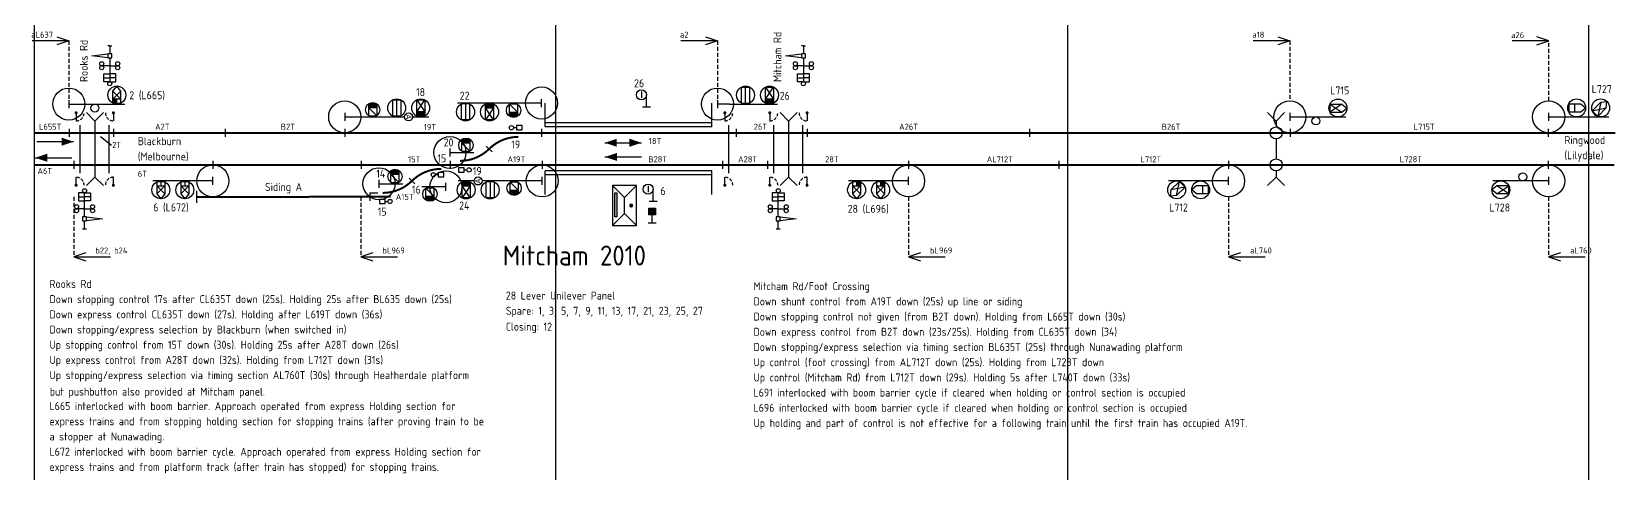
# Model space of a CAD drawing. Extents: x 106 to 1181, y -162 to 178.
# Drawn here: x 785.1 to 1181.3, y -161.6 to -51.2 of the extents above; entities that cross this region are included whole.
import ezdxf

# ---------------------------------------------------------------- set-up
doc = ezdxf.new("R2010")
doc.units = 0
doc.linetypes.add('DASHED2', pattern=[0.375, 0.25, -0.125])
doc.layers.get('0').update_dxf_attribs({"linetype": 'CONTINUOUS'})
doc.layers.add('CONST', color=1, linetype='CONTINUOUS')
doc.styles.get("Standard").update_dxf_attribs({"font": 'ISOCP'})

msp = doc.modelspace()

# ---------------------------------------------------------------- linework, layer by layer
for p, q in [((794.43, -53.53), (785.26, -53.53)), ((791.43, -52.53), (794.43, -53.53)), ((794.43, -53.53), (791.43, -54.53)), ((804.65, -54.74), (804.15, -54.76)), ((804.65, -54.74), (804.65, -56.74)), ((804.65, -54.74), (804.65, -56.74)), ((804.65, -54.74), (805.15, -54.76)), ((956.59, -53.53), (947.42, -53.53)), ((953.59, -52.53), (956.59, -53.53)), ((956.59, -53.53), (953.59, -54.53)), ((978.05, -54.74), (977.55, -54.76)), ((978.05, -54.74), (978.55, -54.76)), ((978.05, -54.74), (978.05, -56.74)), ((978.05, -54.74), (978.05, -56.74)), ((1099.67, -53.54), (1090.5, -53.54)), ((1096.67, -52.54), (1099.67, -53.54)), ((1099.67, -53.54), (1096.67, -54.54)), ((1164.37, -53.53), (1155.2, -53.53)), ((1164.37, -53.53), (1161.37, -52.53)), ((1161.37, -54.53), (1164.37, -53.53)), ((800.15, -57.24), (804.15, -56.74)), ((804.15, -57.74), (800.15, -57.24)), ((804.65, -56.74), (804.15, -56.74)), ((804.15, -56.74), (804.15, -57.74)), ((804.15, -57.74), (805.15, -57.74)), ((805.15, -56.74), (804.65, -56.74)), ((804.65, -57.74), (804.65, -63.74)), ((804.65, -57.74), (804.65, -63.74)), ((805.15, -57.74), (805.15, -56.74)), ((973.55, -57.24), (977.55, -56.74)), ((977.55, -57.74), (973.55, -57.24)), ((978.05, -56.74), (977.55, -56.74)), ((977.55, -56.74), (977.55, -57.74)), ((977.55, -57.74), (978.55, -57.74)), ((978.55, -56.74), (978.05, -56.74)), ((978.05, -57.74), (978.05, -63.74)), ((978.05, -57.74), (978.05, -63.74)), ((978.55, -57.74), (978.55, -56.74)), ((804.65, -59.74), (802.65, -59.74)), ((803.15, -63.74), (803.15, -61.74)), ((803.15, -61.74), (804.65, -61.74)), ((803.15, -62.74), (804.65, -62.74)), ((804.65, -59.74), (806.65, -59.74)), ((806.15, -61.74), (804.65, -61.74)), ((806.15, -62.74), (804.65, -62.74)), ((806.15, -63.74), (806.15, -61.74)), ((978.05, -59.74), (976.05, -59.74)), ((976.55, -63.74), (976.55, -61.74)), ((976.55, -61.74), (978.05, -61.74)), ((976.55, -62.74), (978.05, -62.74)), ((978.05, -59.74), (980.05, -59.74)), ((979.55, -61.74), (978.05, -61.74)), ((979.55, -62.74), (978.05, -62.74)), ((979.55, -63.74), (979.55, -61.74)), ((804.65, -63.74), (803.15, -63.74)), ((804.65, -63.74), (806.15, -63.74)), ((805.43, -66.08), (806.43, -64.85)), ((805.43, -69.08), (805.43, -66.08)), ((805.43, -66.08), (807.43, -68.08)), ((807.43, -66.08), (806.43, -64.85)), ((807.43, -69.08), (807.43, -66.08)), ((962.59, -65.08), (964.59, -65.08)), ((962.59, -69.08), (962.59, -65.08)), ((963.59, -69.08), (963.59, -65.08)), ((964.59, -65.08), (964.59, -69.08)), ((968.59, -65.08), (970.59, -65.08)), ((968.59, -65.08), (970.59, -68.08)), ((968.59, -69.08), (968.59, -65.08)), ((968.59, -68.08), (970.59, -65.08)), ((970.59, -65.08), (970.59, -69.08)), ((978.05, -63.74), (976.55, -63.74)), ((978.05, -63.74), (979.55, -63.74)), ((794.43, -68.32), (794.43, -70.32)), ((794.43, -69.32), (799.43, -69.32)), ((799.43, -69.32), (802.43, -69.32)), ((802.43, -69.32), (808.43, -69.32)), ((807.43, -68.08), (805.43, -68.08)), ((805.43, -69.08), (807.43, -69.08)), ((806.43, -69.08), (806.43, -68.08)), ((869.38, -69.23), (871.38, -69.23)), ((869.38, -72.23), (869.38, -69.23)), ((871.38, -70.23), (869.38, -70.23)), ((869.38, -70.23), (871.38, -72.23)), ((871.38, -69.23), (871.38, -72.23)), ((875.38, -72.29), (875.38, -68.29)), ((875.38, -68.29), (877.38, -68.29)), ((876.38, -72.29), (876.38, -68.29)), ((877.38, -68.29), (877.38, -72.29)), ((881.38, -68.29), (883.38, -71.29)), ((881.38, -71.29), (883.38, -68.29)), ((881.38, -68.29), (883.38, -68.29)), ((881.38, -72.29), (881.38, -68.29)), ((883.38, -71.29), (881.38, -71.29)), ((883.38, -68.29), (883.38, -72.29)), ((897.6, -69.06), (891.6, -69.06)), ((894.6, -69.3), (892.6, -69.3)), ((892.6, -73.3), (892.6, -69.3)), ((893.6, -69.3), (893.6, -73.3)), ((894.6, -69.3), (894.6, -73.3)), ((903.6, -69.06), (897.6, -69.06)), ((900.6, -69.3), (898.6, -69.3)), ((898.6, -73.3), (898.6, -69.3)), ((898.6, -70.3), (900.6, -70.3)), ((900.6, -70.3), (898.6, -73.3)), ((900.6, -73.3), (898.6, -70.3)), ((900.6, -69.3), (900.6, -73.3)), ((909.6, -69.06), (903.6, -69.06)), ((906.6, -69.37), (904.6, -69.37)), ((906.6, -71.37), (904.6, -69.37)), ((904.6, -72.37), (904.6, -69.37)), ((906.6, -69.37), (906.6, -72.37)), ((912.6, -69.06), (909.6, -69.06)), ((912.6, -70.06), (912.6, -68.06)), ((913.49, -75.04), (913.49, -69.14)), ((937.81, -70.02), (939.81, -70.02)), ((955.16, -75.04), (955.16, -69.14)), ((956.59, -68.32), (956.59, -70.32)), ((959.59, -69.32), (956.59, -69.32)), ((959.59, -69.32), (965.59, -69.32)), ((962.59, -69.08), (964.59, -69.08)), ((965.59, -69.32), (971.59, -69.32)), ((970.59, -68.08), (968.59, -68.08)), ((968.59, -69.08), (970.59, -69.08)), ((1109.67, -69.31), (1109.67, -71.31)), ((1112.67, -69.31), (1109.67, -71.31)), ((1109.67, -69.31), (1112.67, -69.31)), ((1109.67, -69.31), (1112.67, -71.31)), ((1112.67, -69.31), (1113.9, -70.31)), ((1112.67, -71.31), (1113.9, -70.31)), ((1169.35, -69.29), (1172.35, -69.29)), ((1169.35, -69.29), (1169.35, -71.29)), ((1169.35, -71.29), (1172.35, -71.29)), ((1170.85, -71.29), (1170.85, -69.29)), ((1172.35, -69.29), (1173.58, -70.29)), ((1172.35, -71.29), (1173.58, -70.29)), ((1175.23, -71), (1177.35, -68.88)), ((1175.23, -71), (1178.76, -70.29)), ((1175.23, -71), (1176.64, -72.42)), ((1177.35, -68.88), (1176.64, -72.42)), ((1176.64, -72.42), (1178.76, -70.29)), ((1177.35, -68.88), (1178.93, -68.71)), ((1178.76, -70.29), (1178.93, -68.71)), ((796.25, -71.52), (796.25, -73.52)), ((797.22, -86.58), (797.22, -74.58)), ((798.83, -71.45), (800.95, -73.57)), ((803.07, -71.45), (800.95, -73.57)), ((800.95, -73.57), (800.95, -87.57)), ((804.47, -86.58), (804.47, -74.58)), ((805.56, -71.52), (805.56, -73.52)), ((863.38, -71.53), (863.38, -73.53)), ((863.38, -72.53), (866.38, -72.53)), ((866.38, -72.53), (872.38, -72.53)), ((869.38, -72.23), (871.38, -72.23)), ((872.38, -72.53), (878.38, -72.53)), ((875.38, -72.29), (877.38, -72.29)), ((880.35, -72.53), (884.38, -72.53)), ((881.38, -72.29), (883.38, -72.29)), ((894.6, -73.3), (892.6, -73.3)), ((900.6, -73.3), (898.6, -73.3)), ((904.6, -71.37), (906.6, -71.37)), ((906.6, -72.37), (904.6, -72.37)), ((955.16, -74.04), (913.49, -74.04)), ((955.16, -75.04), (913.49, -75.04)), ((958.41, -71.52), (958.41, -73.52)), ((959.38, -86.58), (959.38, -74.58)), ((969.65, -71.52), (969.65, -73.52)), ((970.62, -86.58), (970.62, -74.58)), ((972.23, -71.45), (974.35, -73.57)), ((976.47, -71.45), (974.35, -73.57)), ((974.35, -73.57), (974.35, -87.57)), ((977.87, -86.58), (977.87, -74.58)), ((978.96, -71.52), (978.96, -73.52)), ((1094.1, -71.45), (1096.23, -73.57)), ((1098.35, -71.45), (1096.23, -73.57)), ((1096.23, -73.57), (1096.23, -75.03)), ((1099.67, -71.54), (1099.67, -73.54)), ((1099.67, -72.54), (1104.67, -72.54)), ((1104.67, -72.54), (1107.67, -72.54)), ((1107.67, -72.54), (1113.67, -72.54)), ((1109.67, -71.31), (1112.67, -71.31)), ((1164.35, -71.53), (1164.35, -73.53)), ((1164.35, -72.53), (1167.35, -72.53)), ((1167.35, -72.53), (1173.35, -72.53)), ((1173.35, -72.53), (1179.35, -72.53)), ((795.63, -78.73), (786.46, -78.73)), ((794.47, -75.53), (794.47, -77.53)), ((805.08, -79.72), (802.33, -77.51)), ((805.59, -75.53), (805.59, -77.53)), ((833.51, -75.53), (833.51, -77.53)), ((863.38, -75.53), (863.38, -77.53)), ((892.7, -81.13), (892.7, -78.13)), ((892.7, -78.13), (894.7, -78.13)), ((892.7, -79.13), (894.7, -81.13)), ((894.7, -79.13), (892.7, -79.13)), ((894.7, -78.13), (894.7, -81.13)), ((912.57, -75.53), (912.57, -77.53)), ((928.41, -78.99), (937.58, -78.99)), ((961.26, -75.53), (961.26, -77.53)), ((978.99, -75.53), (978.99, -77.53)), ((1034.54, -75.53), (1034.54, -77.53)), ((1096.23, -78.03), (1096.23, -83.03)), ((1099.71, -75.53), (1099.71, -77.53)), ((1164.35, -77.53), (1164.35, -75.53)), ((786.02, -82.74), (795.19, -82.74)), ((889.7, -80.43), (889.7, -82.43)), ((889.7, -81.43), (895.7, -81.43)), ((892.7, -81.13), (894.7, -81.13)), ((898.79, -79.82), (900.21, -81.24)), ((928.43, -82.54), (937.6, -82.54)), ((795.7, -83.53), (795.7, -85.53)), ((830.43, -83.53), (830.43, -85.53)), ((867.47, -83.53), (867.47, -85.53)), ((874.96, -85.93), (876.96, -85.93)), ((874.96, -88.93), (874.96, -85.93)), ((876.96, -86.93), (874.96, -86.93)), ((874.96, -86.93), (876.96, -88.93)), ((876.96, -85.93), (876.96, -88.93)), ((889.77, -83.53), (889.77, -85.53)), ((912.73, -83.53), (912.73, -85.53)), ((955.16, -86.04), (913.49, -86.04)), ((913.49, -91.93), (913.49, -86.04)), ((955.16, -87.04), (913.49, -87.04)), ((955.16, -91.93), (955.16, -86.04)), ((957.86, -83.53), (957.86, -85.53)), ((969.1, -83.53), (969.1, -85.53)), ((1004.35, -83.53), (1004.35, -85.53)), ((1041.94, -83.53), (1041.94, -85.53)), ((1084.35, -83.53), (1084.35, -85.53)), ((1096.23, -86.03), (1096.23, -87.57)), ((1164.35, -85.53), (1164.35, -83.53)), ((796.25, -89.62), (796.25, -87.62)), ((798.83, -89.69), (800.95, -87.57)), ((803.07, -89.69), (800.95, -87.57)), ((805.56, -89.62), (805.56, -87.62)), ((821.43, -88.53), (815.43, -88.53)), ((816.43, -88.77), (816.43, -91.77)), ((818.43, -88.77), (816.43, -88.77)), ((818.43, -89.77), (816.43, -91.77)), ((818.43, -91.77), (816.43, -89.77)), ((816.43, -89.77), (818.43, -89.77)), ((817.43, -88.77), (817.43, -89.77)), ((818.43, -88.77), (818.43, -91.77)), ((827.43, -88.53), (821.43, -88.53)), ((824.43, -88.77), (822.43, -88.77)), ((822.43, -88.77), (822.43, -91.77)), ((824.43, -89.77), (822.43, -91.77)), ((824.43, -91.77), (822.43, -89.77)), ((822.43, -89.77), (824.43, -89.77)), ((823.43, -88.77), (823.43, -89.77)), ((824.43, -88.77), (824.43, -91.77)), ((826.43, -94.03), (826.43, -91.03)), ((830.43, -88.53), (827.43, -88.53)), ((830.43, -89.53), (830.43, -87.53)), ((871.96, -88.23), (871.96, -90.23)), ((871.96, -89.23), (877.96, -89.23)), ((874.96, -88.93), (876.96, -88.93)), ((879.48, -87.82), (880.89, -89.24)), ((888.7, -90.03), (882.7, -90.03)), ((883.7, -93.33), (883.7, -90.33)), ((885.7, -90.33), (883.7, -90.33)), ((885.7, -92.33), (883.7, -90.33)), ((885.7, -90.33), (885.7, -93.33)), ((888.7, -91.03), (888.7, -89.03)), ((895.73, -88.55), (891.74, -88.55)), ((894.74, -88.79), (892.74, -88.79)), ((892.74, -92.79), (892.74, -88.79)), ((894.74, -92.79), (892.74, -89.79)), ((894.74, -89.79), (892.74, -92.79)), ((892.74, -89.79), (894.74, -89.79)), ((894.74, -88.79), (894.74, -92.79)), ((897.74, -88.55), (897.73, -88.55)), ((903.74, -88.55), (897.74, -88.55)), ((898.74, -92.79), (898.74, -88.79)), ((900.74, -88.79), (898.74, -88.79)), ((899.74, -88.79), (899.74, -92.79)), ((900.74, -88.79), (900.74, -92.79)), ((909.74, -88.55), (903.74, -88.55)), ((906.74, -90.85), (904.74, -88.85)), ((906.74, -88.85), (904.74, -88.85)), ((904.74, -91.85), (904.74, -88.85)), ((904.74, -90.85), (906.74, -90.85)), ((906.74, -88.85), (906.74, -91.85)), ((912.74, -88.55), (909.74, -88.55)), ((912.74, -89.55), (912.74, -87.55)), ((930.3, -89.69), (930.3, -99.69)), ((930.3, -89.69), (930.3, -99.69)), ((933.3, -92.69), (930.3, -89.69)), ((936.3, -89.69), (930.3, -89.69)), ((933.3, -92.69), (936.3, -89.69)), ((936.3, -99.69), (936.3, -89.69)), ((958.41, -89.62), (958.41, -87.62)), ((969.65, -89.62), (969.65, -87.62)), ((972.23, -89.69), (974.35, -87.57)), ((976.47, -89.69), (974.35, -87.57)), ((978.96, -89.62), (978.96, -87.62)), ((995.35, -88.53), (989.35, -88.53)), ((992.35, -88.77), (990.35, -88.77)), ((990.35, -88.77), (990.35, -91.77)), ((990.35, -89.77), (992.35, -89.77)), ((992.35, -91.77), (990.35, -89.77)), ((991.35, -88.77), (991.35, -89.77)), ((992.35, -88.77), (992.35, -91.77)), ((1001.35, -88.53), (995.35, -88.53)), ((996.35, -88.77), (996.35, -91.77)), ((998.35, -88.77), (996.35, -88.77)), ((998.35, -91.77), (996.35, -89.77)), ((996.35, -89.77), (998.35, -89.77)), ((997.35, -88.77), (997.35, -89.77)), ((998.35, -88.77), (998.35, -91.77)), ((1004.35, -88.53), (1001.35, -88.53)), ((1004.35, -89.53), (1004.35, -87.53)), ((1075.35, -88.53), (1069.35, -88.53)), ((1069.93, -90.77), (1069.77, -92.35)), ((1072.05, -88.65), (1069.93, -90.77)), ((1073.47, -90.06), (1069.93, -90.77)), ((1071.35, -92.18), (1072.05, -88.65)), ((1073.47, -90.06), (1071.35, -92.18)), ((1073.47, -90.06), (1072.05, -88.65)), ((1076.35, -89.77), (1075.11, -90.77)), ((1076.35, -91.77), (1075.11, -90.77)), ((1081.35, -88.53), (1075.35, -88.53)), ((1079.35, -89.77), (1076.35, -89.77)), ((1077.85, -89.77), (1077.85, -91.77)), ((1079.35, -91.77), (1079.35, -89.77)), ((1084.35, -88.53), (1081.35, -88.53)), ((1084.35, -89.53), (1084.35, -87.53)), ((1094.1, -89.69), (1096.23, -87.57)), ((1098.35, -89.69), (1096.23, -87.57)), ((1151.39, -89.75), (1150.15, -90.75)), ((1151.39, -91.75), (1150.15, -90.75)), ((1156.39, -88.52), (1150.39, -88.52)), ((1154.39, -89.75), (1151.39, -89.75)), ((1151.39, -91.75), (1154.39, -89.75)), ((1154.39, -91.75), (1151.39, -89.75)), ((1154.39, -91.75), (1154.39, -89.75)), ((1159.39, -88.52), (1156.39, -88.52)), ((1164.39, -88.52), (1159.39, -88.52)), ((1164.39, -89.52), (1164.39, -87.52)), ((796.85, -91.48), (796.85, -93.48)), ((798.35, -91.48), (796.85, -91.48)), ((796.85, -92.48), (798.35, -92.48)), ((796.85, -93.48), (798.35, -93.48)), ((798.35, -97.48), (798.35, -91.48)), ((798.35, -97.48), (798.35, -91.48)), ((798.35, -91.48), (799.85, -91.48)), ((799.85, -92.48), (798.35, -92.48)), ((799.85, -93.48), (798.35, -93.48)), ((799.85, -91.48), (799.85, -93.48)), ((816.43, -91.77), (817.43, -93)), ((818.43, -91.77), (817.43, -93)), ((822.43, -91.77), (823.43, -93)), ((824.43, -91.77), (823.43, -93)), ((869.66, -91.49), (871.66, -91.49)), ((869.66, -91.49), (869.66, -93.49)), ((883.7, -92.33), (885.7, -92.33)), ((885.7, -93.33), (883.7, -93.33)), ((894.74, -92.79), (892.74, -92.79)), ((900.74, -92.79), (898.74, -92.79)), ((906.74, -91.85), (904.74, -91.85)), ((930.95, -94.55), (930.95, -91.55)), ((930.95, -91.55), (931.45, -91.55)), ((930.95, -97.55), (930.95, -94.55)), ((931.45, -91.55), (931.45, -97.55)), ((933.3, -96.69), (933.3, -92.69)), ((939.5, -93.57), (941.5, -93.57)), ((971.75, -91.48), (970.25, -91.48)), ((970.25, -91.48), (970.25, -93.48)), ((970.25, -92.48), (971.75, -92.48)), ((970.25, -93.48), (971.75, -93.48)), ((971.75, -97.48), (971.75, -91.48)), ((971.75, -97.48), (971.75, -91.48)), ((971.75, -91.48), (973.25, -91.48)), ((973.25, -92.48), (971.75, -92.48)), ((973.25, -93.48), (971.75, -93.48)), ((973.25, -91.48), (973.25, -93.48)), ((990.35, -91.77), (991.35, -93)), ((992.35, -91.77), (991.35, -93)), ((996.35, -91.77), (997.35, -93)), ((998.35, -91.77), (997.35, -93)), ((1071.35, -92.18), (1069.77, -92.35)), ((1079.35, -91.77), (1076.35, -91.77)), ((1154.39, -91.75), (1151.39, -91.75)), ((798.35, -95.48), (796.35, -95.48)), ((797.85, -97.48), (797.85, -98.48)), ((798.85, -97.48), (797.85, -97.48)), ((797.85, -98.48), (798.35, -98.48)), ((798.35, -95.48), (800.35, -95.48)), ((798.35, -100.48), (798.35, -98.48)), ((798.35, -100.48), (798.35, -98.48)), ((798.35, -98.48), (798.85, -98.48)), ((798.85, -97.48), (802.85, -97.98)), ((798.85, -98.48), (798.85, -97.48)), ((802.85, -97.98), (798.85, -98.48)), ((933.3, -96.69), (930.3, -99.69)), ((931.45, -97.55), (930.95, -97.55)), ((933.3, -96.69), (936.3, -99.69)), ((971.75, -95.48), (969.75, -95.48)), ((972.25, -97.48), (971.25, -97.48)), ((971.25, -97.48), (971.25, -98.48)), ((971.25, -98.48), (971.75, -98.48)), ((971.75, -95.48), (973.75, -95.48)), ((971.75, -98.48), (972.25, -98.48)), ((971.75, -100.48), (971.75, -98.48)), ((971.75, -100.48), (971.75, -98.48)), ((972.25, -97.48), (976.25, -97.98)), ((972.25, -98.48), (972.25, -97.48)), ((976.25, -97.98), (972.25, -98.48)), ((797.85, -100.48), (798.85, -100.48)), ((930.3, -99.69), (936.3, -99.69)), ((939.26, -99.04), (941.26, -99.04)), ((971.25, -100.48), (972.25, -100.48)), ((798.68, -106.53), (795.68, -107.53)), ((870.45, -106.53), (867.45, -107.53)), ((1007.33, -106.53), (1004.33, -107.53)), ((1087.33, -106.53), (1084.33, -107.53)), ((1167.33, -106.53), (1164.33, -107.53)), ((795.68, -107.53), (804.85, -107.53)), ((795.68, -107.53), (798.68, -108.53)), ((867.45, -107.53), (876.62, -107.53)), ((867.45, -107.53), (870.45, -108.53)), ((1004.33, -107.53), (1013.5, -107.53)), ((1004.33, -107.53), (1007.33, -108.53)), ((1084.33, -107.53), (1093.5, -107.53)), ((1084.33, -107.53), (1087.33, -108.53)), ((1164.33, -107.53), (1167.33, -108.53)), ((1164.33, -107.53), (1173.5, -107.53))]:
    msp.add_line(p, q)
at = {"linetype": 'DASHED2', "ltscale": 4}
for p, q in [((794.43, -53.53), (794.43, -68.53)), ((956.59, -53.53), (956.59, -68.53)), ((1099.67, -53.54), (1099.67, -68.54)), ((1164.37, -68.53), (1164.37, -53.53)), ((795.68, -92.53), (795.68, -107.53)), ((867.45, -92.53), (867.45, -107.53)), ((1004.33, -92.53), (1004.33, -107.53)), ((1084.33, -92.53), (1084.33, -107.53)), ((1164.33, -92.53), (1164.33, -107.53))]:
    msp.add_line(p, q, dxfattribs=at)
at = {"linetype": 'CONTINUOUS'}
for p, q in [((805.43, -68.08), (807.43, -66.08)), ((937.56, -66.22), (937.56, -67.79)), ((938.81, -70.02), (938.81, -67.02)), ((906.31, -75.24), (905.6, -75.24)), ((906.31, -74.71), (906.31, -75.77)), ((907.73, -74.71), (906.31, -74.71)), ((907.73, -75.77), (907.73, -74.71)), ((906.31, -75.77), (907.73, -75.77)), ((886.79, -87.01), (886.08, -87.01)), ((888.21, -86.47), (886.79, -86.47)), ((886.79, -86.47), (886.79, -87.54)), ((888.21, -87.54), (888.21, -86.47)), ((891.81, -85.25), (891.81, -86.32)), ((893.23, -85.25), (891.81, -85.25)), ((891.81, -86.32), (893.23, -86.32)), ((893.23, -86.32), (893.23, -85.25)), ((893.23, -85.78), (893.94, -85.78)), ((886.79, -87.54), (888.21, -87.54)), ((939.25, -89.77), (939.25, -91.34)), ((940.5, -93.57), (940.5, -90.57)), ((992.35, -89.77), (990.35, -91.77)), ((998.35, -89.77), (996.35, -91.77)), ((873.47, -93.14), (872.05, -93.14)), ((872.05, -93.14), (872.05, -94.2)), ((872.05, -94.2), (873.47, -94.2)), ((873.47, -94.2), (873.47, -93.14)), ((873.47, -93.67), (874.18, -93.67)), ((940.26, -99.04), (940.26, -96.04))]:
    msp.add_line(p, q, dxfattribs=at)
at = {"const_width": 0.375}
for points in [[(796.06, -71.52, -1), (796.44, -71.52, -1)], [(805.75, -71.52, 1), (805.37, -71.52, 1)], [(958.22, -71.52, -1), (958.6, -71.52, -1)], [(969.46, -71.52, -1), (969.84, -71.52, -1)], [(979.15, -71.52, 1), (978.77, -71.52, 1)], [(796.06, -89.62, 1), (796.44, -89.62, 1)], [(805.75, -89.62, -1), (805.37, -89.62, -1)], [(958.22, -89.62, 1), (958.6, -89.62, 1)], [(969.46, -89.62, 1), (969.84, -89.62, 1)], [(979.15, -89.62, -1), (978.77, -89.62, -1)]]:
    msp.add_lwpolyline(points, format="xyb", close=True, dxfattribs=at)
at = {"const_width": 0.5}
for points in [[(785.88, -76.53), (890.06, -76.53)], [(890.06, -76.53), (902.79, -76.53)], [(902.79, -76.53), (909.16, -76.53)], [(909.16, -76.53), (1181.01, -76.53)], [(785.88, -84.53), (883.48, -84.53)], [(883.48, -84.53), (889.84, -84.53)], [(902.57, -84.53), (889.84, -84.53)], [(902.57, -84.53), (1180.73, -84.53)], [(826.43, -92.55), (869.66, -92.49)], [(874.86, -92.5), (869.66, -92.49)]]:
    msp.add_lwpolyline(points, dxfattribs=at)
for points in [[(906.82, -77.53, 0.198912), (899.5, -80.53, 4.660691)], [(892.18, -83.53, 0.198912), (899.5, -80.53, 2.541211)], [(887.51, -85.53, 0.198912), (880.19, -88.53, 4.660691)], [(872.86, -91.53, 0.198912), (880.19, -88.53, 2.541211)]]:
    msp.add_lwpolyline(points, format="xyb", dxfattribs=at)
at = {"linetype": 'CONTINUOUS', "const_width": 0.5, "flags": 128}
msp.add_lwpolyline([(935, -94.94, 1), (935, -94.44, 1)], format="xyb", close=True, dxfattribs=at)
at = {"linetype": 'CONTINUOUS'}
msp.add_lwpolyline([(941.04, -95.37), (941.04, -96.97), (939.44, -96.97), (939.44, -95.37)], close=True, dxfattribs=at)
for centre, radius in [((802.65, -59.24), 0.5), ((806.65, -59.24), 0.5), ((976.05, -59.24), 0.5), ((980.05, -59.24), 0.5), ((802.65, -60.24), 0.5), ((806.65, -60.24), 0.5), ((976.05, -60.24), 0.5), ((980.05, -60.24), 0.5), ((804.65, -64.24), 0.5), ((806.43, -67.08), 2.24), ((963.59, -67.08), 2.24), ((969.59, -67.08), 2.24), ((978.05, -64.24), 0.5), ((800.93, -70.32), 1), ((870.38, -70.73), 1.8), ((876.38, -70.29), 2.24), ((882.38, -70.29), 2.24), ((893.6, -71.3), 2.24), ((899.6, -71.3), 2.24), ((905.6, -70.87), 1.8), ((1111.67, -70.31), 2.24), ((1171.35, -70.29), 2.24), ((1177.35, -70.29), 2.24), ((879.35, -72.52), 1), ((1106.17, -73.54), 1), ((893.7, -79.63), 1.8), ((875.96, -87.43), 1.8), ((1157.89, -87.52), 1), ((798.35, -90.98), 0.5), ((817.43, -90.77), 2.24), ((823.43, -90.77), 2.24), ((884.7, -91.83), 1.8), ((893.74, -90.79), 2.24), ((896.73, -88.55), 1), ((899.74, -90.79), 2.24), ((905.74, -90.35), 1.8), ((971.75, -90.98), 0.5), ((991.35, -90.77), 2.24), ((997.35, -90.77), 2.24), ((1071.35, -90.77), 2.24), ((1077.35, -90.77), 2.24), ((1152.39, -90.75), 2.24), ((796.35, -94.98), 0.5), ((800.35, -94.98), 0.5), ((969.75, -94.98), 0.5), ((973.75, -94.98), 0.5), ((796.35, -95.98), 0.5), ((800.35, -95.98), 0.5), ((969.75, -95.98), 0.5), ((973.75, -95.98), 0.5)]:
    msp.add_circle(centre, radius)
for centre, radius in [((937.56, -67.02), 1.25), ((905.06, -75.24), 0.532), ((885.55, -87.01), 0.532), ((894.48, -85.78), 0.532), ((939.25, -90.57), 1.25), ((874.71, -93.67), 0.532)]:
    msp.add_circle(centre, radius, dxfattribs=at)
at = {"linetype": 'DASHED2', "ltscale": 3}
for centre, start, end in [((796.25, -71.52), 270, 0), ((805.56, -71.52), 180, 270), ((958.41, -71.52), 270, 0), ((969.65, -71.52), 270, 0), ((978.96, -71.52), 180, 270), ((796.25, -89.62), 0, 90), ((805.56, -89.62), 90, 180), ((958.41, -89.62), 0, 90), ((969.65, -89.62), 0, 90), ((978.96, -89.62), 90, 180)]:
    msp.add_arc(centre, 2, start, end, dxfattribs=at)
for points in [[(805.43, -68.08), (806.43, -68.08), (805.43, -69.08), (806.43, -69.08)], [(869.38, -69.23), (871.38, -69.23), (869.38, -70.23), (871.38, -70.23)], [(881.38, -71.29), (883.38, -71.29), (881.38, -72.29), (883.38, -72.29)], [(900.6, -70.3), (898.6, -70.3), (900.6, -69.3), (898.6, -69.3)], [(968.59, -68.08), (970.59, -68.08), (968.59, -69.08), (970.59, -69.08)], [(906.6, -72.37), (904.6, -72.37), (906.6, -71.37), (904.6, -71.37)], [(795.63, -78.73), (792.63, -77.73), (792.63, -79.73)], [(928.41, -78.99), (931.41, -77.99), (931.41, -79.99)], [(937.58, -78.99), (934.58, -77.99), (934.58, -79.99)], [(786.02, -82.74), (789.02, -83.74), (789.02, -81.74)], [(928.43, -82.54), (931.43, -83.54), (931.43, -81.54)], [(894.74, -89.79), (892.74, -89.79), (894.74, -88.79), (892.74, -88.79)], [(906.74, -91.85), (904.74, -91.85), (906.74, -90.85), (904.74, -90.85)], [(992.35, -89.77), (991.35, -89.77), (992.35, -88.77), (991.35, -88.77)], [(998.35, -89.77), (997.35, -89.77), (998.35, -88.77), (997.35, -88.77)]]:
    msp.add_solid(points)
at = {"linetype": 'CONTINUOUS'}
for points in [[(892.7, -78.13), (894.7, -78.13), (892.7, -79.13), (894.7, -79.13)], [(874.96, -85.93), (876.96, -85.93), (874.96, -86.93), (876.96, -86.93)], [(885.7, -93.33), (883.7, -93.33), (885.7, -92.33), (883.7, -92.33)], [(930.95, -97.55), (930.95, -91.55), (931.45, -97.55), (931.45, -91.55)], [(941.04, -95.37), (939.44, -95.37), (941.04, -96.97), (939.44, -96.97)]]:
    msp.add_solid(points, dxfattribs=at)
at = {"layer": 'CONST'}
for p, direction in [((785.88, 161.26), (0, 1)), ((916.14, 161.26), (0, 1)), ((1044.14, 161.26), (0, 1)), ((1174.4, 161.26), (0, 1)), ((298.12, 136.37), (1, 0)), ((330.84, 111.55), (1, 0))]:
    msp.add_xline(p, direction, dxfattribs=at)
for centre, radius in [((794.43, -69.32), 4), ((912.6, -69.06), 4), ((956.59, -69.32), 4), ((863.38, -72.53), 4), ((1099.67, -72.54), 4), ((1164.35, -72.53), 4), ((1096.23, -76.53), 1.5), ((889.7, -81.43), 4), ((1096.23, -84.53), 1.5), ((830.43, -88.53), 4), ((871.96, -89.23), 4), ((888.7, -90.03), 4), ((912.74, -88.55), 4), ((1004.35, -88.53), 4), ((1084.35, -88.53), 4), ((1164.35, -88.53), 4)]:
    msp.add_circle(centre, radius, dxfattribs=at)

# ---------------------------------------------------------------- texts
for s, height, p in [('aL637', 1.5, (785.05, -52.74)), ('a2', 1.5, (947.2, -52.74)), ('a18', 1.5, (1090.28, -52.76)), ('a26', 1.5, (1154.98, -52.84)), ('26', 2, (935.72, -65.13)), ('2 (L665)', 2, (809.55, -68.12)), ('18', 2, (881.22, -67.34)), ('22', 2, (892.15, -68.22)), ('26', 2, (972.13, -68.26)), ('L715', 2, (1109.75, -66.93)), ('L727', 2, (1175.11, -66.6)), ('L655T', 1.5, (786.95, -75.74)), ('A2T', 1.5, (815.99, -75.74)), ('B2T', 1.5, (847.42, -75.74)), ('19T', 1.5, (883.17, -75.81)), ('26T', 1.5, (965.65, -75.74)), ('A26T', 1.5, (1001.98, -75.74)), ('B26T', 1.5, (1067.63, -75.74)), ('L715T', 1.5, (1130.62, -75.74)), ('2T', 1.5, (805.26, -80.29)), ('Blackburn', 2, (811.67, -79.6)), ('20', 2, (888.12, -79.92)), ('19', 2, (905.02, -80.43)), ('18T', 1.5, (939.43, -79.32)), ('Ringwood', 2, (1168.29, -79.31)), ('(Melbourne)', 2, (811.67, -83.4)), ('15T', 1.5, (879.25, -83.87)), ('15', 2, (886.56, -83.88)), ('A19T', 1.5, (904.08, -83.87)), ('B28T', 1.5, (939.29, -83.87)), ('A28T', 1.5, (961.73, -83.87)), ('28T', 1.5, (983.48, -83.87)), ('AL712T', 1.5, (1023.88, -83.87)), ('L712T', 1.5, (1062.32, -83.87)), ('L728T', 1.5, (1127.13, -83.87)), ('(Lilydale)', 2, (1168.29, -83.11)), ('A6T', 1.5, (786.58, -86.81)), ('6T', 1.5, (811.67, -87.51)), ('14', 2, (871.28, -87.73)), ('19', 2, (895.42, -87.07)), ('Siding A', 2, (843.46, -91.05)), ('16', 2, (880.19, -91.71)), ('6', 2, (942.31, -92.05)), ('6 (L672)', 2, (815.52, -96.13)), ('A15T', 1.5, (876.16, -93.27)), ('24', 2, (891.98, -95.69)), ('28 (L696)', 2, (989.12, -96.51)), ('L712', 2, (1069.48, -96.18)), ('L728', 2, (1149.58, -96.18)), ('15', 2, (871.65, -97.22)), ('b22, b24', 1.5, (801.06, -106.67)), ('bL969', 1.5, (872.83, -106.67)), ('Mitcham 2010', 5, (902.9, -109.68)), ('bL969', 1.5, (1009.71, -106.67)), ('aL740', 1.5, (1089.71, -106.67)), ('aL760', 1.5, (1169.71, -106.67)), ('Rooks Rd', 2, (789.6, -115.28)), ('Mitcham Rd/Foot Crossing', 2, (965.59, -115.84)), ('Down stopping control 17s after CL635T down (25s). Holding 25s after BL635 down (25s)', 2, (789.6, -119.08)), ('28 Lever Unilever Panel', 2, (903.66, -118.19)), ('Down shunt control from A19T down (25s) up line or siding', 2, (965.59, -119.64)), ('Down express control CL635T down (27s). Holding after L619T down (36s)', 2, (789.6, -122.88)), ('Spare: 1, 3, 5, 7, 9, 11, 13, 17, 21, 23, 25, 27', 2, (903.66, -121.99)), ('Down stopping control not given (from B2T down). Holding from L665T down (30s)', 2, (965.59, -123.44)), ('Down stopping/express selection by Blackburn (when switched in)', 2, (789.6, -126.68)), ('Closing: 12', 2, (903.66, -125.97)), ('Down express control from B2T down (23s/25s). Holding from CL635T down (34)', 2, (965.59, -127.24)), ('Up stopping control from 15T down (30s). Holding 25s after A28T down (26s)', 2, (789.6, -130.48)), ('Down stopping/express selection via timing section BL635T (25s) through Nunawading platform', 2, (965.59, -131.04)), ('Up express control from A28T down (32s). Holding from L712T down (31s)', 2, (789.6, -134.28)), ('Up control (foot crossing) from AL712T down (25s). Holding from L728T down', 2, (965.59, -134.84)), ('Up stopping/express selection via timing section AL760T (30s) through Heatherdale platform', 2, (789.6, -138.08)), ('Up control (Mitcham Rd) from L712T down (29s). Holding 5s after L740T down (33s)', 2, (965.59, -138.64)), ('but pushbutton also provided at Mitcham panel.', 2, (789.67, -142.19)), ('L691 interlocked with boom barrier cycle if cleared when holding or control section is occupied', 2, (965.59, -142.44)), ('L665 interlocked with boom barrier. Approach operated from express Holding section for', 2, (789.6, -145.81)), ('L696 interlocked with boom barrier cycle if cleared when holding or control section is occupied', 2, (965.59, -146.24)), ('express trains and from stopping holding section for stopping trains (after proving train to be', 2, (789.6, -149.61)), ('Up holding and part of control is not effective for a following train until the first train has occupied A19T.', 2, (965.59, -150.04)), ('a stopper at Nunawading.', 2, (789.6, -153.41)), ('L672 interlocked with boom barrier cycle. Approach operated from express Holding section for', 2, (789.6, -157.21)), ('express trains and from platform track (after train has stopped) for stopping trains.', 2, (789.6, -161.01))]:
    msp.add_text(s, height=height).set_placement(p)
for s, height, rotation, p in [('Mitcham Rd', 2, 90, (972.57, -63.8)), ('Rooks Rd', 2, 90, (799.17, -63.8)), ('A', 1.5, 270, (878.65, -71.83)), ('A', 1.5, 90, (897.42, -89.25))]:
    msp.add_text(s, height=height, rotation=rotation).set_placement(p)

doc.saveas('drawing.dxf')
